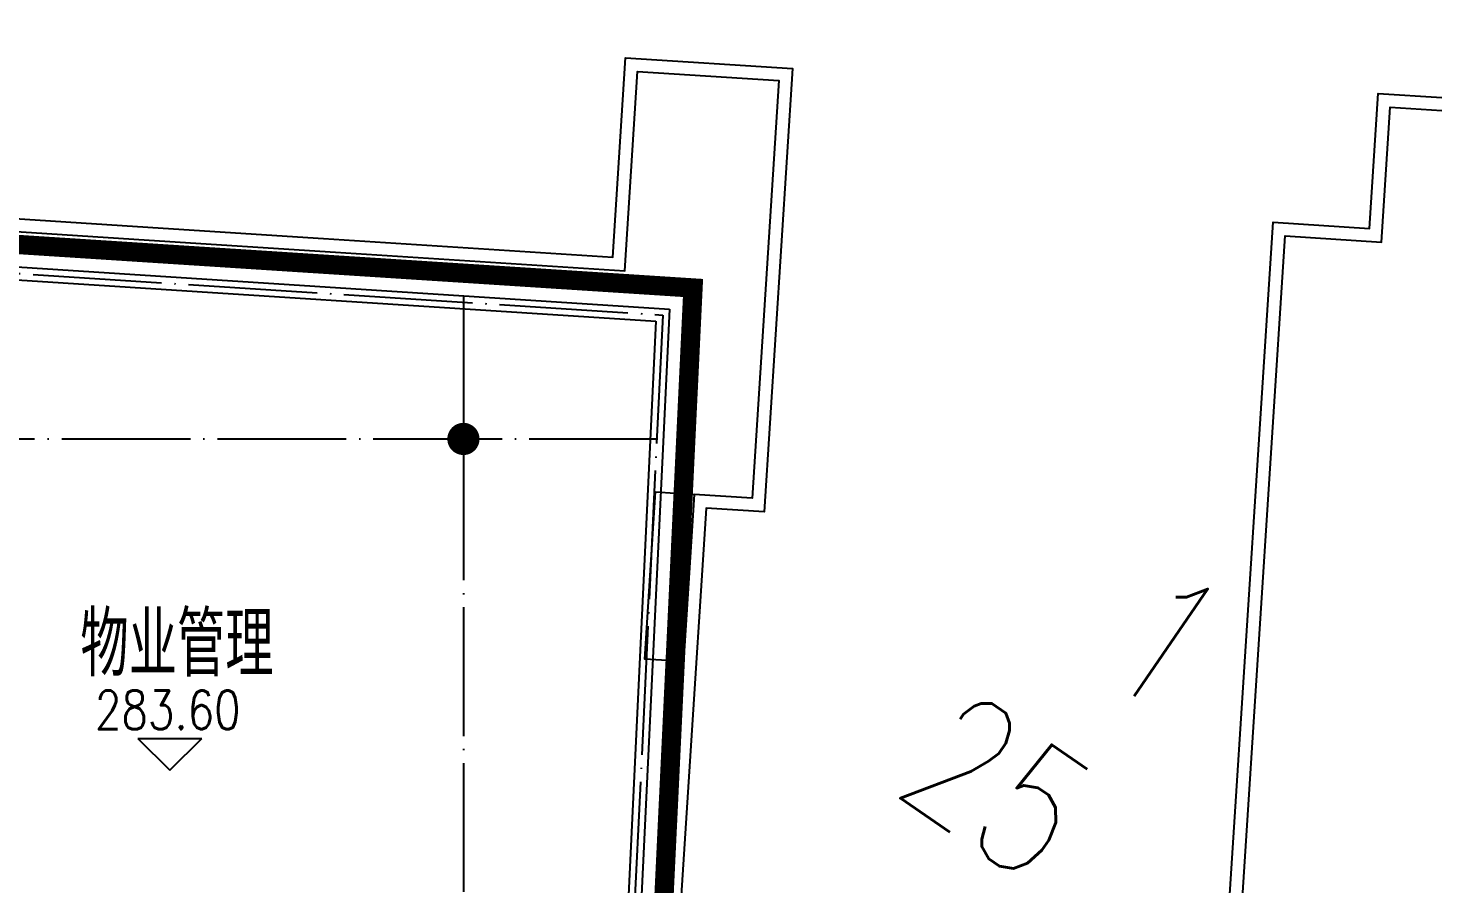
# Model space of a CAD drawing. Extents: x -335094 to -220327, y -102194 to 60595.
# Drawn here: x -247877 to -225773, y 25054 to 38338 of the extents above; entities that cross this region are included whole.
import ezdxf

# ---------------------------------------------------------------- set-up
doc = ezdxf.new("R2010")
doc.units = 0
doc.header["$LTSCALE"] = 1000
doc.header["$MEASUREMENT"] = 0
doc.linetypes.add('DOTE', pattern=[2.42, 2, -0.2, 0.02, -0.2])
doc.layers.get('0').update_dxf_attribs({"linetype": 'CONTINUOUS'})
for name, color, linetype in [('3', 84, 'CONTINUOUS'), ('COLUMN', 7, 'CONTINUOUS'), ('DOTE', 1, 'DOTE'), ('PUB_TEXT', 7, 'CONTINUOUS'), ('WALL', 255, 'CONTINUOUS')]:
    doc.layers.add(name, color=color, linetype=linetype)
doc.styles.add('_HZTXT', font='txt', dxfattribs={"width": 0.9, "bigfont": 'HZTXT'})
doc.styles.add('_SIMPLEX', font='SIMPLEX', dxfattribs={"width": 0.771429})
doc.styles.add('DIM_FONT', font='SIMPLEX', dxfattribs={"width": 0.8})

# ---------------------------------------------------------------- blocks, each defined once
blk = doc.blocks.new('_YZH')
at = {"const_width": 0.5}
blk.add_lwpolyline([(-0.25, 0, 1), (0.25, 0, 1)], format="xyb", close=True, dxfattribs=at)

msp = doc.modelspace()

# ---------------------------------------------------------------- linework, layer by layer
at = {"layer": '3'}
for p, q in [((-246178.92, 27306.637), (-245682.092, 26817.277)), ((-246178.92, 27306.637), (-245185.264, 27306.637)), ((-245682.092, 26817.277), (-245185.264, 27306.637))]:
    msp.add_line(p, q, dxfattribs=at)
at = {"layer": 'DOTE'}
for p, q in [((-252636.354, 34827.429), (-238025.758, 33885.942)), ((-241121.202, 34185.933), (-241121.202, 22961.062)), ((-238025.758, 33885.942), (-238547.101, 22961.062)), ((-254621.202, 31961.062), (-238117.614, 31961.062))]:
    msp.add_line(p, q, dxfattribs=at)
at = {"layer": 'WALL', "linetype": 'BYBLOCK'}
for p, q in [((-252633.136, 34927.429), (-237921.183, 33979.411)), ((-252639.573, 34727.429), (-238130.332, 33792.473)), ((-237921.183, 33979.411), (-238451.759, 22861.062)), ((-238130.332, 33792.473), (-238642.443, 23061.062))]:
    msp.add_line(p, q, dxfattribs=at)
at = {"layer": 'WALL', "const_width": 300}
msp.add_lwpolyline([(-235846.016, 60444.809), (-236082.311, 56777.828), (-251351.771, 57561.51), (-252610.967, 35276.727), (-237555.174, 34306.551), (-238126.572, 22332.765), (-225923.385, 21664.16)], dxfattribs=at)
at = {"layer": 'WALL'}
for points in [[(-252074.493, 35642.987), (-245787.532, 35237.863), (-245787.532, 35237.863), (-243292.707, 35077.1), (-243292.707, 35077.1), (-238802.02, 34787.726), (-238602.674, 37881.31), (-236008.055, 37714.116), (-236451.762, 30828.397), (-237349.899, 30886.272), (-237877.203, 22703.244), (-229394.795, 22156.649), (-228545.965, 35329.328), (-227049.07, 35232.87), (-226914.029, 37328.524), (-225923.385, 37264.688)], [(-252286.94, 35456.262), (-245999.979, 35051.138), (-245999.979, 35051.138), (-243105.982, 34864.653), (-243105.982, 34864.653), (-238615.295, 34575.279), (-238415.949, 37668.863), (-236220.502, 37527.391), (-236638.487, 31040.844), (-237536.624, 31098.719), (-237703.818, 28504.1), (-237703.818, 28504.1), (-238089.65, 22516.519), (-229208.07, 21944.202), (-228359.24, 35116.881), (-226862.345, 35020.423), (-226727.304, 37116.077), (-225923.385, 37064.273)], [(-237703.818, 28504.1), (-238302.576, 28542.684), (-238135.382, 31137.302), (-237527.815, 31098.152)]]:
    msp.add_lwpolyline(points, dxfattribs=at)

# ---------------------------------------------------------------- block references
at = {"layer": 'COLUMN', "linetype": 'BYBLOCK', "xscale": 500, "yscale": 500, "zscale": 600}
msp.add_blockref('_YZH', (-241121.202, 31961.062), dxfattribs=at)

# ---------------------------------------------------------------- texts
at = {"layer": 'PUB_TEXT', "style": '_HZTXT', "width": 0.75}
msp.add_text('物业管理', height=1000, dxfattribs=at).set_placement((-247070.877, 28271.851))
at = {"layer": 'PUB_TEXT', "linetype": 'CONTINUOUS', "style": 'DIM_FONT', "width": 0.8}
msp.add_text('283.60', height=600, dxfattribs=at).set_placement((-246844.677, 27452.233))
at = {"layer": 'WALL', "style": '_SIMPLEX', "width": 0.771429}
for s, p in [('1', (-231308.087, 28383.062)), ('25', (-234497.584, 26493.446))]:
    msp.add_text(s, height=2016, rotation=325.4907369, dxfattribs=at).set_placement(p)

doc.saveas('drawing.dxf')
